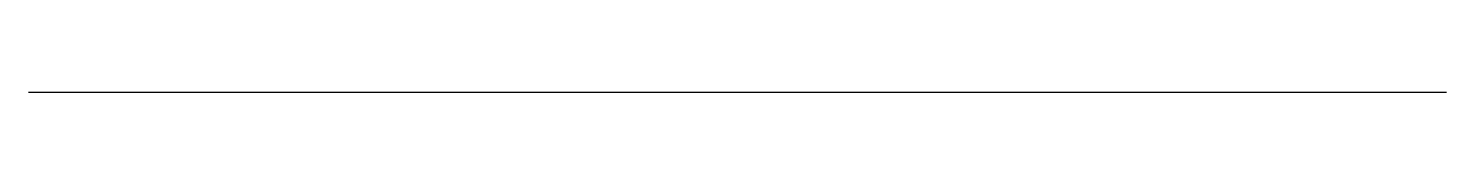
# Model space of a CAD drawing. Extents: x 0 to 1, y 0 to 0.
import ezdxf

# ---------------------------------------------------------------- set-up
doc = ezdxf.new("R2010")
doc.units = 0
doc.layers.add('LINES', color=1, linetype='CONTINUOUS')

msp = doc.modelspace()

# ---------------------------------------------------------------- linework, layer by layer
at = {"layer": 'LINES', "color": 7}
msp.add_line((0, 0), (1, 0), dxfattribs=at)

doc.saveas('drawing.dxf')
